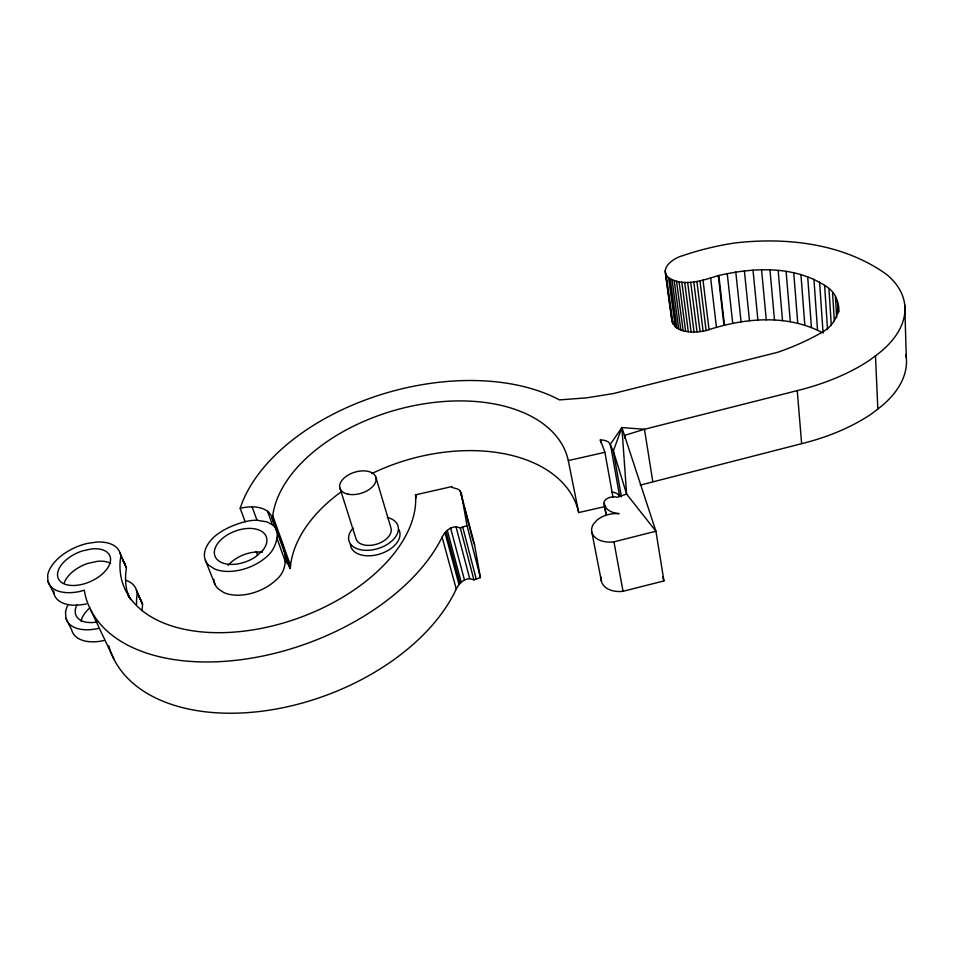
<?xml version="1.0" encoding="UTF-8"?>
<svg xmlns="http://www.w3.org/2000/svg" width="954" height="954" viewBox="0 0 954 954"><rect width="100%" height="100%" fill="white"/><g stroke="black" fill="none" stroke-linecap="round" stroke-linejoin="round"><path stroke-width="1.43" d="M213.803 579.281A37.325 22.562 -21 0 0 218.263 588.904L223.892 592.589A37.325 22.562 -21 0 0 275.181 580.783C291.316 567.964 285.139 547.763 277.28 532.046L271.902 517.533A32.853 19.163 -20.4 0 0 240.181 508.327L241.994 503.104A190.216 115.017 -15.6 0 1 377.939 395.564A190.216 115.017 -15.6 0 1 559.485 399.893L586.245 397.89L613.195 393.597L777.701 352.288A176.037 90.535 -8.1 0 0 822.765 331.885C841.034 321.391 844.576 296.825 824.614 285.365C793.311 265.415 753.088 267.502 718.302 275.611C702.752 280.345 683.779 287.309 668.587 277.721C658.427 268.312 674.275 257.663 682.969 255.565M285.401 561.131L288.776 565.138L290.302 568.536L290.517 565.531L272.737 515.589A152.27 91.906 -15.6 0 1 364.583 421.048A152.27 91.906 -15.6 0 1 517.283 410.172L523.865 412.796A152.27 91.906 -15.6 0 1 568.31 460.591L578.673 512.56L605.754 506.419M290.302 568.536L276.72 531.02A32.627 19.271 -20.5 0 0 272.379 524.748L267.108 521.91L256.996 520.24A32.627 19.271 -20.5 0 0 245.142 521.683C234.911 524.402 224.142 528.766 215.485 535.695A37.79 22.359 -20.7 0 0 208.831 565.257L214.495 568.906A37.79 22.359 -20.7 0 0 266.428 556.945C273.87 550.78 277.542 541.586 277.28 532.046M141.991 610.667L142.587 604.538L136.339 589.799A38.065 22.037 -24.5 0 0 125.737 580.259M136.339 589.799L137.257 592.506L136.637 598.611A150.732 92.025 -20.2 0 0 136.577 604.633M272.439 518.427L272.737 515.589M86.456 603.87A38.565 21.835 -24.1 0 1 53.913 593.555L47.855 581.117L47.7 575.131A38.828 21.715 -23.9 0 1 87.506 543.386L96.628 542.075A38.828 21.715 -23.9 0 1 119.954 552.771L126.393 567.952L125.701 574.022A152.712 91.167 -19.9 0 0 127.132 591.623L128.79 597.204M119.954 552.771L120.848 555.443L120.132 561.489A153.725 90.702 -19.8 0 0 268.098 626.957A153.725 90.702 -19.8 0 0 415.527 494.828L452.029 486.552L452.184 487.434L458.17 489.223L460.233 490.988L474.508 544.46L480.422 577.575L473.911 579.853L469.714 578.649C463.191 578.887 458.516 584.146 455.952 589.679A187.067 115.625 -20.3 0 1 271.043 709.895A187.067 115.625 -20.3 0 1 108.756 645.667M672.117 318.278C672.427 334.031 694.953 333.077 706.103 330.573C743.13 318.171 786.323 313.675 821.966 332.493M682.981 255.577A173.437 94.494 -6.6 0 1 734.902 242.96C786.609 236.974 843.586 243.401 886.779 274.585A129.971 69.845 -6.2 0 1 875.486 355.854L868.76 360.791A162.454 86.552 -6.9 0 1 797.246 390.627L644.475 429.264L621.913 427.571L613.327 450.992L621.412 496.891M461.307 493.039L467.007 525.594L460.305 527.896L456.024 526.751C449.417 527.025 444.528 532.165 441.797 537.758A192.052 113.502 -19.8 0 1 250.628 658.284A192.052 113.502 -19.8 0 1 85.502 596.31L84.226 590.156L80.518 591.313A38.828 21.715 -23.9 0 1 47.855 581.117M601.33 577.206A21.203 14.179 -9.7 0 0 623.045 591.301L663.948 580.914L655.923 531.223L621.913 427.571L610.393 444.17L619.623 496.271L618.275 494.589A13.141 8.252 -10.1 0 0 611.788 491.99M905.895 354.578A126.858 71.467 -5.8 0 1 877.847 409.039L871.3 414.012A158.614 88.615 -6.4 0 1 801.634 443.67L640.229 485.133M621.913 427.571L626.599 494.053L617.143 497.32A8.514 5.354 -10 0 0 607.984 498.119L606.458 499.037A8.514 5.354 -10 0 0 603.977 502.591L605.158 506.765A21.405 13.463 -9.6 0 0 619.11 513.657A21.763 13.988 -10 0 0 596.775 520.324L593.483 524.068A21.763 13.988 -10 0 0 613.947 541.848L655.923 531.223L626.599 494.053L613.327 450.992L609.034 442.525A13.487 8.097 -10.4 0 0 600.34 439.925L600.853 442.811M568.31 460.591L604.896 452.303L600.34 439.925M285.747 555.681L290.016 568.024M473.446 542.373L474.508 544.46M67.746 605.337A38.065 22.037 -24.5 0 0 65.564 611.884L65.802 617.942L71.633 629.902A37.826 22.145 -24.7 0 0 103.783 640.551M90.725 609.964L114.122 659.548M127.144 591.921L130.638 599.732M120.848 555.443L126.393 567.952M137.257 592.506L142.587 604.538M205.396 560.344L214.829 583.931M240.181 508.327L245.142 521.683M256.221 551.495L257.628 555.288M252.106 506.848L256.996 520.24M267.561 511.308L272.379 524.748M276.827 537.829L285.329 561.584M272.188 518.046L277.006 531.533M271.902 517.533L276.72 531.02M285.64 556.003L289.742 567.499M662.577 576.717L663.948 580.914M339.982 488.257L356.021 538.807A18.293 11.233 -17.3 0 0 376.973 544.066A18.293 11.233 -17.3 0 0 390.89 527.753L375.793 477.036M415.527 494.828L416.314 497.666M442.096 537.102L456.25 589.012M445.017 532.761L459.041 584.635M447.307 530.412L461.259 582.286M445.983 531.533L459.983 583.395M450.574 527.979L464.419 579.841M456.024 526.751L469.714 578.649M460.305 527.896L473.911 579.853M462.702 527.073L476.249 579.042M467.007 525.594L480.422 577.575M460.233 490.988L463.537 503.831M464.276 506.693L473.077 540.942M591.85 532.165L601.414 581.296M603.989 503.426L606.124 514.921M613.947 541.848L623.045 591.301M604.454 504.988L606.327 515.053M604.896 452.303L613.005 497.237M624.977 438.303L624.488 435.429L644.475 429.264L652.774 481.448M665.952 273.643L673.047 324.324M665.558 273.822L672.343 322.905M665.105 270.864L671.962 321.403M670.185 278.806L676.911 328.069M668.587 277.721L675.337 326.924M674.18 280.607L680.834 329.953M672.057 279.784L678.747 329.082M676.529 281.299L683.136 330.68M681.812 282.205L688.299 331.67M679.081 281.835L685.64 331.253M684.674 282.408L691.113 331.909M687.655 282.456L694.035 331.98M693.808 282.026L700.057 331.61M690.708 282.324L697.028 331.885M696.921 281.561L703.098 331.181M699.997 280.941L706.103 330.573M703.015 280.166L709.049 329.81M710.599 277.709L716.454 327.377M718.815 275.432L724.491 325.147M718.302 275.611L723.979 325.326M727.234 273.536L732.72 323.287M735.784 272.009L741.067 321.82M744.394 270.876L749.486 320.759M753.004 270.161L757.917 320.115M761.554 269.851L766.277 319.888M769.961 269.958L774.505 320.091M778.166 270.483L782.53 320.723M797.246 390.627L801.634 443.67M786.108 271.413L790.306 321.772M793.728 272.772L797.759 323.239M800.943 274.525L804.818 325.123M807.692 276.684L811.425 327.401M813.929 279.224L817.53 330.072M819.581 282.122L823.075 333.101M824.614 285.365L827.512 329.178M828.954 288.931L831.316 325.529M832.568 292.795L834.321 320.687M838.661 305.84L839.019 311.743M837.457 301.285L838.172 313.079M835.418 296.921L836.682 317.515M875.486 355.854L877.847 409.039M904.738 305.006L906.3 357.44M53.829 590.967L53.913 593.555M387.372 517.45A25.603 15.729 -17.3 0 1 394.074 538.748A25.603 15.729 -17.3 0 1 359.36 549.456A25.603 15.729 -17.3 0 1 353.099 528.027M398.665 529.315A25.531 15.765 -17.3 0 1 379.775 554.035A25.531 15.765 -17.3 0 1 350.38 544.257M290.517 565.531A148.323 93.647 -15.8 0 1 341.007 491.942M371.786 473.589A148.323 93.647 -15.8 0 1 578.673 512.56M228.089 565.4A27.094 16.373 -21 0 1 262.374 552.247M81.114 621.412A27.451 16.063 -24.7 0 1 89.915 607.865M138.7 596.882A37.826 22.145 -24.7 0 1 141.669 601.819M97.022 622.008A27.63 15.991 -24.5 0 1 76.904 604.896M98.083 628.483A38.065 22.037 -24.5 0 1 65.802 617.942M64.264 582.846A27.988 15.848 -24.1 0 1 87.685 563.444L97.368 561.322A27.988 15.848 -24.1 0 1 110.652 563.325M122.541 560.415A38.565 21.835 -24.1 0 1 125.487 565.281M109.948 563.313L109.018 565.603A28.179 15.765 -23.9 0 1 78.681 585.052A28.179 15.765 -23.9 0 1 57.562 573.688A28.179 15.765 -23.9 0 1 81.949 551.042L91.703 548.896A28.179 15.765 -23.9 0 1 109.948 563.313M262.612 550.53L255.684 556.742A27.427 16.218 -20.7 0 1 221.507 562.502A27.427 16.218 -20.7 0 1 219.957 540.775A27.427 16.218 -20.7 0 1 253.692 528.671L256.411 529.196A27.427 16.218 -20.7 0 1 262.612 550.53M347.828 494.148A18.77 11.007 -17 0 0 376.114 479.922A18.77 11.007 -17 0 0 349.82 474.162A18.77 11.007 -17 0 0 347.828 494.148"/></g></svg>
